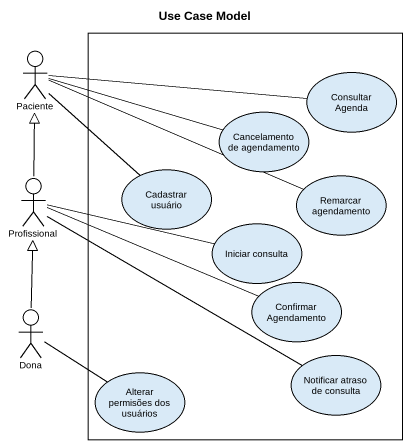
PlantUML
@startuml
title Use Case Model
actor Paciente
rectangle " " as rectangle1 {
  usecase "Consultar Agenda" as Consultar_Agenda
  usecase "Cancelamento de agendamento" as Cancelamento_de_agendamento
  usecase "Cadastrar usuário" as Cadastrar_usuário
  usecase "Remarcar agendamento" as Remarcar_agendamento
  usecase "Iniciar consulta" as Iniciar_consulta
  usecase "Confirmar Agendamento" as Confirmar_Agendamento
  usecase "Alterar permisões dos usuários" as Alterar_permisões_dos
  usecase "Notificar atraso de consulta" as Notificar_atraso_de_consulta
}
actor Profissional
actor Dona
Paciente -right- Consultar_Agenda
Paciente -right- Cancelamento_de_agendamento
Paciente -- Cadastrar_usuário
Paciente -right- Remarcar_agendamento
Profissional -up-|> Paciente
Profissional -right- Iniciar_consulta
Profissional -right- Confirmar_Agendamento
Profissional -right- Notificar_atraso_de_consulta
Dona -up-|> Profissional
Dona -right- Alterar_permisões_dos
@enduml
